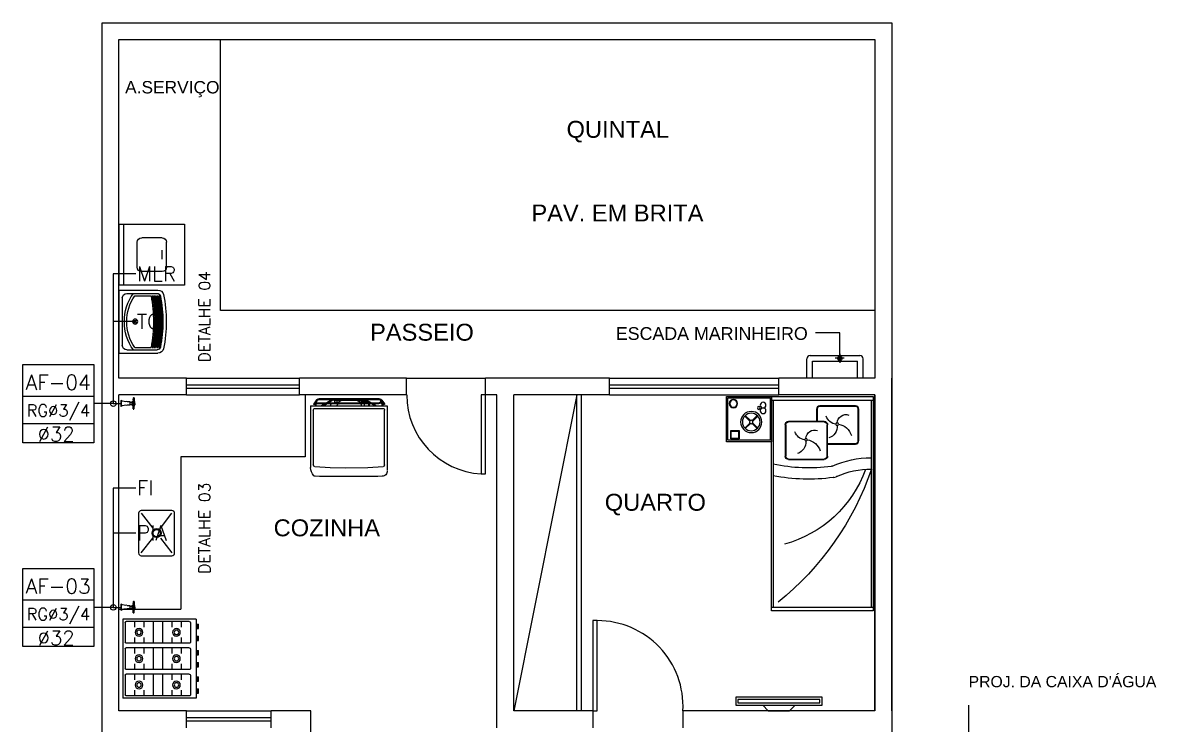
# Model space of a CAD drawing. Header units: millimetres. Extents: x -1292 to 2253, y 326 to 453.
# Drawn here: x 2081.9 to 2091.95, y 358.25 to 364.47 of the extents above; entities that cross this region are included whole.
import ezdxf
from ezdxf.enums import TextEntityAlignment as Align

# ---------------------------------------------------------------- set-up
doc = ezdxf.new("R2010")
doc.units = ezdxf.units.MM
doc.header["$LTSCALE"] = 0.5
for name, color, linetype in [('-HIDRO', 8, 'Continuous'), ('A-PEN-B', 5, 'Continuous'), ('AF', 5, 'Continuous'), ('Diametro', 2, 'Continuous'), ('HIDRO 01', 4, 'Continuous'), ('Prumadas_L', 1, 'Continuous'), ('Prumadas_Q', 3, 'Continuous'), ('Prumadas_T', 2, 'Continuous')]:
    doc.layers.add(name, color=color, linetype=linetype)
doc.layers.add('COTAS', color=53, linetype='Continuous', lineweight=9)
doc.styles.add('CARIMBO_DADOS', font='arial.ttf', dxfattribs={"height": 0.1})
doc.styles.add('ROMANS', font='romans')
doc.dimstyles.new('COTAS_EXTERNAS', dxfattribs={"dimtxt": 0.1, "dimasz": 0.01, "dimexe": 0, "dimexo": 0, "dimgap": 0.07, "dimtad": 1, "dimzin": 5, "dimdsep": 46, "dimtxsty": 'CARIMBO_DADOS', "dimblk1": 'CIRCULOS', "dimblk2": 'CIRCULOS', "dimsah": 1, "dimcen": 0, "dimse1": 1, "dimse2": 1, "dimclrd": 8, "dimclre": 8, "dimclrt": 230, "dimadec": 0, "dimazin": 0, "dimtfac": 100, "dimtix": 1, "dimtmove": 2, "dimatfit": 3, "dimldrblk": 'CIRCULOS', "dimfxl": 1, "dimtolj": 1, "dimtzin": 5, "dimarcsym": 0})

# ---------------------------------------------------------------- blocks, each defined once
blk = doc.blocks.new('CIRCULOS')
at = {"layer": 'COTAS'}
for p, q in [((-4, 0), (4, 0)), ((0, 4), (0, -4))]:
    blk.add_line(p, q, dxfattribs=at)
for radius in [2, 1]:
    blk.add_circle((0, 0), radius, dxfattribs=at)
blk = doc.blocks.new('MesaCanto01')
at = {"layer": '-HIDRO'}
for points in [[(0, -0.4), (0.4, -0.4), (0.4, 0), (0, 0)], [(0.012, -0.388), (0.387, -0.388), (0.387, -0.013), (0.012, -0.013)], [(0.043, -0.095), (0.107, -0.095), (0.107, -0.03), (0.043, -0.03)]]:
    blk.add_lwpolyline(points, close=True, dxfattribs=at)
for points in [[(0.038, -0.1), (0.113, -0.1), (0.113, -0.025), (0.038, -0.025), (0.038, -0.1)], [(0.207, -0.166), (0.163, -0.122)], [(0.163, -0.228), (0.207, -0.184)], [(0.212, -0.162), (0.167, -0.118)], [(0.167, -0.232), (0.212, -0.188)], [(0.229, -0.162), (0.273, -0.118)], [(0.273, -0.232), (0.229, -0.188)], [(0.233, -0.166), (0.278, -0.122)], [(0.278, -0.228), (0.233, -0.184)]]:
    blk.add_lwpolyline(points, dxfattribs=at)
for centre, radius in [((0.22, -0.175), 0.0937), ((0.22, -0.175), 0.0781), ((0.22, -0.175), 0.0156), ((0.062, -0.338), 0.0375), ((0.288, -0.3), 0.0125), ((0.325, -0.275), 0.025), ((0.325, -0.325), 0.025), ((0.062, -0.338), 0.0325)]:
    blk.add_circle(centre, radius, dxfattribs=at)
blk = doc.blocks.new('camaa')
at = {"layer": '-HIDRO'}
for p, q in [((2260.084, 286.523), (2260.084, 285.623)), ((2261.984, 286.523), (2260.084, 286.523)), ((2260.119, 285.623), (2260.119, 286.523)), ((2260.119, 286.508), (2261.949, 286.508)), ((2261.949, 286.523), (2261.949, 285.623)), ((2261.984, 285.623), (2261.984, 286.523)), ((2261.268, 286.174), (2261.274, 286.197)), ((2261.456, 286.12), (2261.735, 286.12)), ((2261.456, 286.115), (2261.735, 286.115)), ((2261.426, 285.774), (2261.426, 286.09)), ((2261.431, 285.774), (2261.431, 286.09)), ((2261.76, 286.09), (2261.76, 285.774)), ((2261.765, 286.09), (2261.765, 285.774)), ((2261.735, 285.749), (2261.456, 285.749)), ((2261.735, 285.744), (2261.456, 285.744)), ((2260.084, 285.623), (2261.984, 285.623)), ((2261.949, 285.638), (2260.119, 285.638))]:
    blk.add_line(p, q, dxfattribs=at)
for points in [[(2261.564, 286.12), (2261.564, 286.367, -0.414214), (2261.594, 286.397), (2261.873, 286.397, -0.414214), (2261.903, 286.367), (2261.903, 286.051, -0.414214), (2261.873, 286.021), (2261.765, 286.021)], [(2261.569, 286.12), (2261.569, 286.367, -0.414214), (2261.594, 286.392), (2261.873, 286.392, -0.414214), (2261.898, 286.367), (2261.898, 286.051, -0.414214), (2261.873, 286.026), (2261.765, 286.026)]]:
    blk.add_lwpolyline(points, format="xyb", dxfattribs=at)
for centre in [(2261.74, 286.205), (2261.602, 285.928)]:
    blk.add_circle(centre, 0.0111, dxfattribs=at)
for centre, radius, start, end in [((2262.184, 284.052), 2.597, 108.9434, 141.1236), ((2260.577, 286.51), 0.765, 336.1133, 359.8546), ((2260.577, 286.51), 0.865, 336.2348, 359.8546), ((2261.695, 285.462), 1.055, 109.7055, 164.8879), ((2261.599, 286.195), 0.142, 8.7114, 73.4297), ((2261.748, 286.282), 0.0769, 272.1442, 20.1463), ((2261.303, 286.189), 0.03, 156.1133, 163.9988), ((2261.721, 286.097), 0.108, 85.7662, 162.2456), ((2262.848, 285.951), 1.596, 172.1145, 191.2963), ((2261.297, 286.166), 0.03, 163.9988, 172.1145), ((2262.848, 285.951), 1.496, 172.2011, 192.0621), ((2261.396, 286.15), 0.03, 156.2348, 172.2011), ((2261.456, 286.09), 0.03, 90, 180), ((2261.456, 286.09), 0.025, 90, 180), ((2261.735, 286.09), 0.03, 0, 90), ((2261.735, 286.09), 0.025, 0, 90), ((2261.844, 286.208), 0.106, 187.7057, 251.573), ((2261.462, 285.918), 0.142, 8.7114, 73.4297), ((2261.611, 286.005), 0.0769, 272.1442, 20.1463), ((2261.583, 285.82), 0.108, 85.7662, 162.2456), ((2261.707, 285.931), 0.106, 187.7057, 251.573), ((2261.456, 285.774), 0.03, 180, 270), ((2261.456, 285.774), 0.025, 180, 270), ((2261.735, 285.774), 0.025, 270, 0), ((2261.735, 285.774), 0.03, 270, 0)]:
    blk.add_arc(centre, radius, start, end, dxfattribs=at)
blk = doc.blocks.new('MaqLavarRoupas')
at = {"layer": '-HIDRO'}
for p, q in [((-0.27, 0), (-0.27, -0.58)), ((0.27, 0), (-0.27, 0)), ((0.27, -0.58), (0.27, 0)), ((0.27, -0.04), (-0.27, -0.04)), ((-0.15, -0.38), (-0.15, -0.2)), ((0.11, -0.16), (-0.11, -0.16)), ((0.15, -0.38), (0.15, -0.2)), ((0.04, -0.38), (-0.04, -0.38)), ((0.11, -0.42), (-0.11, -0.42)), ((-0.27, -0.58), (0.27, -0.58))]:
    blk.add_line(p, q, dxfattribs=at)
for centre, start, end in [((-0.11, -0.2), 90, 180), ((0.11, -0.2), 0, 90), ((-0.11, -0.38), 180, 270), ((0.11, -0.38), 270, 0)]:
    blk.add_arc(centre, 0.04, start, end, dxfattribs=at)
blk = doc.blocks.new('Tanque02')
at = {"layer": '-HIDRO'}
for p, q in [((-0.28, 0), (0.28, 0)), ((-0.28, 0), (-0.28, -0.346)), ((0.28, 0), (0.28, -0.346)), ((-0.25, -0.07), (-0.25, -0.338)), ((-0.21, -0.03), (0.21, -0.03)), ((0.25, -0.07), (0.25, -0.338)), ((-0.228, -0.141), (-0.228, -0.285)), ((0.228, -0.141), (0.228, -0.285)), ((-0.228, -0.296), (-0.228, -0.303)), ((0.228, -0.296), (0.228, -0.303)), ((-0.228, -0.31), (-0.228, -0.317)), ((-0.228, -0.324), (-0.228, -0.331)), ((-0.228, -0.338), (-0.228, -0.346)), ((-0.228, -0.353), (-0.228, -0.36)), ((0.228, -0.31), (0.228, -0.317)), ((0.228, -0.324), (0.228, -0.331)), ((0.228, -0.338), (0.228, -0.346)), ((0.228, -0.353), (0.228, -0.36))]:
    blk.add_line(p, q, dxfattribs=at)
for radius in [0.0225, 0.011]:
    blk.add_circle((0, -0.144), radius, dxfattribs=at)
for centre, radius, start, end in [((-0.21, -0.07), 0.04, 90, 180), ((-0.012, -0.446), 0.397, 88.2163, 126.789), ((-0.005, -0.458), 0.388, 89.2963, 125.1797), ((0.012, -0.446), 0.397, 53.211, 91.7837), ((0.005, -0.458), 0.388, 54.8203, 90.7037), ((0.21, -0.07), 0.04, 0, 90), ((-0.008, 0.826), 1.132, 258.7978, 270.4155), ((-0.008, 0.822), 1.139, 258.8675, 270.4155), ((0.008, 0.826), 1.132, 269.5845, 281.2022), ((0.008, 0.822), 1.139, 269.5845, 281.1325), ((-0.23, -0.346), 0.05, 180, 258.2868), ((-0.22, -0.338), 0.03, 180, 258.7018), ((0, 0.763), 1.183, 258.2868, 270), ((-0.008, 0.822), 1.146, 258.9363, 270.4155), ((-0.008, 0.822), 1.153, 259.0043, 270.4155), ((-0.008, 0.822), 1.16, 259.0715, 270.4155), ((-0.008, 0.822), 1.167, 259.1378, 270.4155), ((-0.008, 0.822), 1.174, 259.2033, 270.4155), ((-0.008, 0.822), 1.181, 259.2681, 270.4155), ((-0.008, 0.822), 1.188, 259.3321, 270.4155), ((-0.008, 0.822), 1.195, 259.3953, 270.4155), ((-0.008, 0.822), 1.202, 259.4577, 270.4155), ((0, 0.763), 1.153, 258.7018, 270), ((0.008, 0.822), 1.202, 269.5845, 280.5423), ((0.008, 0.822), 1.146, 269.5845, 281.0637), ((0.008, 0.822), 1.153, 269.5845, 280.9957), ((0.008, 0.822), 1.16, 269.5845, 280.9285), ((0.008, 0.822), 1.167, 269.5845, 280.8622), ((0.008, 0.822), 1.174, 269.5845, 280.7967), ((0.008, 0.822), 1.181, 269.5845, 280.7319), ((0.008, 0.822), 1.188, 269.5845, 280.6679), ((0.008, 0.822), 1.195, 269.5845, 280.6047), ((0, 0.763), 1.153, 270, 281.2982), ((0, 0.763), 1.183, 270, 281.7132), ((0.22, -0.338), 0.03, 281.2982, 0), ((0.23, -0.346), 0.05, 281.7132, 0)]:
    blk.add_arc(centre, radius, start, end, dxfattribs=at)
blk = doc.blocks.new('BRA31TDp')
for p, q in [((0.057, 0.739), (0.057, 0.741)), ((0.08, 0.716), (0.081, 0.716)), ((0.18, 0.714), (0.181, 0.716)), ((0.18, 0.708), (0.18, 0.714)), ((0.49, 0.728), (0.484, 0.726)), ((0.492, 0.699), (0.491, 0.701)), ((0.492, 0.698), (0.492, 0.699)), ((0.492, 0.697), (0.492, 0.698)), ((0.493, 0.693), (0.492, 0.697)), ((0.492, 0.695), (0.492, 0.695)), ((0.675, 0.763), (0.67, 0.763)), ((0.68, 0.762), (0.675, 0.763)), ((0.684, 0.761), (0.68, 0.762)), ((0.688, 0.759), (0.684, 0.761)), ((0.692, 0.756), (0.688, 0.759)), ((0.696, 0.752), (0.692, 0.756)), ((0.698, 0.749), (0.696, 0.752)), ((0.702, 0.743), (0.698, 0.749)), ((0.701, 0.745), (0.701, 0.745)), ((0.702, 0.743), (0.723, 0.712)), ((0.754, 0.691), (0.754, 0.103)), ((0, 0.103), (0, 0.063)), ((0, 0.063), (0, 0.062)), ((0, 0.063), (0, 0.063)), ((0, 0.063), (0, 0.06)), ((0.027, 0.112), (0.027, 0.112)), ((0.027, 0.111), (0.027, 0.112)), ((0.19, 0.085), (0.041, 0.095)), ((0.414, 0.082), (0.19, 0.085)), ((0.563, 0.085), (0.414, 0.082)), ((0.712, 0.095), (0.563, 0.085)), ((0.754, 0.103), (0.754, 0.086))]:
    blk.add_line(p, q)
for points in [[(0.002, 0.693), (0.002, 0.693), (0.001, 0.693), (0, 0.693), (0, 0.692), (0, 0.691)], [(0, 0.691), (0, 0.103)], [(0.751, 0.693), (0.001, 0.693)], [(0.053, 0.749), (0.027, 0.712)], [(0.027, 0.712), (0.027, 0.712), (0.027, 0.71), (0.027, 0.709), (0.027, 0.708), (0.028, 0.707), (0.028, 0.707), (0.029, 0.706), (0.031, 0.706), (0.032, 0.707), (0.034, 0.708), (0.034, 0.708), (0.034, 0.708), (0.034, 0.708), (0.034, 0.708), (0.034, 0.708)], [(0.048, 0.728), (0.034, 0.708)], [(0.044, 0.699), (0.05, 0.743)], [(0.044, 0.699), (0.044, 0.699), (0.044, 0.698), (0.045, 0.697), (0.046, 0.696), (0.048, 0.696), (0.048, 0.696), (0.05, 0.696), (0.051, 0.697), (0.051, 0.698), (0.051, 0.699)], [(0.051, 0.744), (0.051, 0.744), (0.05, 0.744), (0.05, 0.743), (0.05, 0.743), (0.05, 0.743)], [(0.08, 0.763), (0.08, 0.763), (0.076, 0.763), (0.071, 0.762), (0.067, 0.761), (0.063, 0.758), (0.059, 0.756), (0.056, 0.752), (0.053, 0.749), (0.051, 0.744)], [(0.051, 0.699), (0.057, 0.741)], [(0.058, 0.743), (0.058, 0.743), (0.058, 0.742), (0.057, 0.742), (0.057, 0.741), (0.057, 0.741)], [(0.057, 0.739), (0.057, 0.739), (0.057, 0.735), (0.059, 0.73), (0.061, 0.726), (0.064, 0.723), (0.067, 0.72), (0.071, 0.718), (0.076, 0.717), (0.08, 0.716)], [(0.08, 0.756), (0.08, 0.756), (0.077, 0.755), (0.073, 0.755), (0.07, 0.754), (0.067, 0.752), (0.064, 0.75), (0.062, 0.748), (0.06, 0.745), (0.058, 0.743)], [(0.08, 0.756), (0.08, 0.756), (0.077, 0.755), (0.074, 0.754), (0.071, 0.753), (0.069, 0.751), (0.067, 0.749), (0.066, 0.746), (0.065, 0.743), (0.065, 0.74), (0.065, 0.74), (0.065, 0.736), (0.066, 0.734), (0.067, 0.731), (0.069, 0.728), (0.071, 0.726), (0.074, 0.725), (0.077, 0.724), (0.08, 0.723)], [(0.08, 0.763), (0.67, 0.763)], [(0.67, 0.756), (0.08, 0.756)], [(0.695, 0.723), (0.08, 0.723)], [(0.695, 0.716), (0.081, 0.716)], [(0.141, 0.716), (0.104, 0.693)], [(0.124, 0.693), (0.159, 0.716)], [(0.199, 0.751), (0.154, 0.723)], [(0.17, 0.723), (0.214, 0.752)], [(0.174, 0.716), (0.174, 0.716), (0.173, 0.714), (0.173, 0.712), (0.173, 0.71), (0.173, 0.708)], [(0.173, 0.693), (0.173, 0.708)], [(0.202, 0.737), (0.202, 0.737), (0.198, 0.737), (0.195, 0.736), (0.191, 0.735), (0.188, 0.734), (0.185, 0.732), (0.182, 0.729), (0.179, 0.726), (0.177, 0.723)], [(0.18, 0.693), (0.18, 0.708)], [(0.202, 0.73), (0.202, 0.73), (0.2, 0.73), (0.197, 0.729), (0.195, 0.729), (0.194, 0.728), (0.192, 0.727), (0.19, 0.726), (0.188, 0.725), (0.186, 0.723)], [(0.439, 0.75), (0.439, 0.75), (0.431, 0.75), (0.425, 0.751), (0.418, 0.751), (0.412, 0.751), (0.217, 0.751), (0.211, 0.751), (0.204, 0.75), (0.197, 0.75)], [(0.197, 0.75), (0.197, 0.75), (0.302, 0.749), (0.296, 0.747), (0.29, 0.744), (0.284, 0.742), (0.279, 0.738), (0.274, 0.734), (0.27, 0.729), (0.266, 0.723)], [(0.412, 0.751), (0.199, 0.751)], [(0.202, 0.737), (0.234, 0.737)], [(0.234, 0.73), (0.202, 0.73)], [(0.412, 0.752), (0.214, 0.752)], [(0.234, 0.75), (0.234, 0.75), (0.231, 0.749), (0.229, 0.748), (0.227, 0.745), (0.227, 0.743)], [(0.227, 0.743), (0.227, 0.737)], [(0.227, 0.716), (0.227, 0.693)], [(0.234, 0.75), (0.262, 0.75)], [(0.248, 0.737), (0.234, 0.737), (0.234, 0.73)], [(0.269, 0.728), (0.26, 0.734), (0.26, 0.734), (0.257, 0.735), (0.255, 0.736), (0.252, 0.737), (0.248, 0.737)], [(0.261, 0.716), (0.261, 0.716), (0.26, 0.714), (0.259, 0.712), (0.259, 0.71), (0.258, 0.708), (0.257, 0.707), (0.257, 0.705), (0.257, 0.703), (0.256, 0.701)], [(0.256, 0.701), (0.256, 0.701), (0.256, 0.699), (0.256, 0.698), (0.256, 0.697), (0.256, 0.693)], [(0.279, 0.738), (0.278, 0.74), (0.276, 0.743), (0.275, 0.745), (0.272, 0.746), (0.27, 0.748), (0.267, 0.749), (0.265, 0.75), (0.262, 0.75)], [(0.412, 0.752), (0.536, 0.752)], [(0.412, 0.751), (0.551, 0.751)], [(0.483, 0.723), (0.483, 0.723), (0.478, 0.729), (0.474, 0.734), (0.469, 0.738), (0.464, 0.742), (0.458, 0.744), (0.452, 0.747), (0.445, 0.749), (0.439, 0.75)], [(0.514, 0.75), (0.486, 0.75), (0.486, 0.75), (0.483, 0.75), (0.48, 0.749), (0.478, 0.748), (0.475, 0.746), (0.473, 0.745), (0.471, 0.743), (0.47, 0.74), (0.468, 0.738)], [(0.483, 0.716), (0.479, 0.714), (0.479, 0.714), (0.479, 0.714), (0.479, 0.714), (0.478, 0.714), (0.478, 0.714), (0.478, 0.714), (0.477, 0.714), (0.475, 0.714), (0.474, 0.715), (0.474, 0.716)], [(0.503, 0.728), (0.503, 0.728), (0.501, 0.732), (0.498, 0.734), (0.494, 0.735), (0.491, 0.734), (0.491, 0.734), (0.488, 0.733), (0.485, 0.73), (0.484, 0.727), (0.484, 0.723)], [(0.491, 0.701), (0.491, 0.701), (0.491, 0.701), (0.491, 0.702), (0.491, 0.703), (0.491, 0.703), (0.491, 0.703), (0.49, 0.707), (0.489, 0.71), (0.488, 0.713), (0.487, 0.716)], [(0.49, 0.751), (0.49, 0.752)], [(0.493, 0.728), (0.493, 0.728), (0.492, 0.728), (0.492, 0.728), (0.491, 0.728), (0.49, 0.728)], [(0.493, 0.728), (0.508, 0.728), (0.508, 0.723)], [(0.506, 0.751), (0.506, 0.752)], [(0.52, 0.743), (0.52, 0.743), (0.52, 0.745), (0.519, 0.748), (0.517, 0.749), (0.514, 0.75)], [(0.52, 0.743), (0.52, 0.723)], [(0.58, 0.723), (0.536, 0.752)], [(0.54, 0.716), (0.548, 0.714)], [(0.554, 0.708), (0.554, 0.708), (0.554, 0.709), (0.552, 0.711), (0.55, 0.713), (0.548, 0.714)], [(0.551, 0.751), (0.596, 0.723)], [(0.554, 0.693), (0.554, 0.708)], [(0.626, 0.693), (0.591, 0.716)], [(0.609, 0.716), (0.646, 0.693)], [(0.694, 0.743), (0.694, 0.743), (0.692, 0.745), (0.689, 0.748), (0.687, 0.75), (0.684, 0.752), (0.681, 0.754), (0.678, 0.755), (0.674, 0.755), (0.67, 0.756)], [(0.694, 0.743), (0.717, 0.708)], [(0.694, 0.741), (0.694, 0.741), (0.694, 0.741), (0.694, 0.742), (0.694, 0.742), (0.694, 0.743)], [(0.699, 0.699), (0.694, 0.741)], [(0.707, 0.699), (0.707, 0.699), (0.707, 0.699), (0.706, 0.698), (0.705, 0.697), (0.705, 0.697), (0.705, 0.697), (0.703, 0.696), (0.701, 0.697), (0.7, 0.697), (0.699, 0.699), (0.699, 0.699), (0.699, 0.699), (0.699, 0.699), (0.699, 0.699), (0.699, 0.699)], [(0.707, 0.699), (0.703, 0.728)], [(0.717, 0.708), (0.717, 0.708), (0.718, 0.707), (0.719, 0.706), (0.721, 0.706), (0.723, 0.707), (0.723, 0.707), (0.723, 0.708), (0.724, 0.708), (0.724, 0.71), (0.723, 0.711), (0.723, 0.711), (0.723, 0.712), (0.723, 0.712), (0.723, 0.712), (0.723, 0.712)], [(0.751, 0.693), (0.752, 0.693), (0.752, 0.693), (0.753, 0.693), (0.753, 0.693), (0.754, 0.692), (0.754, 0.692)], [(0.754, 0.691), (0.754, 0.691), (0.754, 0.692), (0.753, 0.693), (0.752, 0.693), (0.751, 0.693)], [(0.027, 0.112), (0.027, 0.651)], [(0.711, 0.668), (0.043, 0.668)], [(0.727, 0.112), (0.727, 0.651)]]:
    blk.add_lwpolyline(points)
for centre, radius, start, end in [((0.043, 0.652), 0.0161, 90, 183.2732), ((0.711, 0.652), 0.0166, 358.3861, 90), ((0.051, 0.051), 0.0511, 177.5341, 270), ((0.043, 0.112), 0.0167, 180, 263.0635), ((0.376, 17.318), 17.321, 268.9245, 271.0979), ((0.708, 0.019), 0.0187, 271.0979, 315.9981), ((0.711, 0.112), 0.0166, 275.1275, 0), ((0.638, 0.086), 0.116, 315.9981, 0)]:
    blk.add_arc(centre, radius, start, end)
blk = doc.blocks.new('Fogão03_6')
at = {"layer": '-HIDRO'}
for p, q in [((-0.35, -0.65), (-0.35, 0)), ((-0.35, 0), (0.35, 0)), ((-0.35, 0), (0.35, 0)), ((-0.35, -0.65), (-0.35, 0)), ((-0.33, -0.59), (-0.33, -0.03)), ((-0.33, -0.59), (-0.33, -0.03)), ((-0.32, -0.02), (-0.147, -0.02)), ((-0.32, -0.02), (-0.147, -0.02)), ((-0.137, -0.59), (-0.137, -0.03)), ((-0.137, -0.59), (-0.137, -0.03)), ((-0.097, -0.59), (-0.097, -0.03)), ((-0.097, -0.59), (-0.097, -0.03)), ((-0.087, -0.02), (0.087, -0.02)), ((-0.087, -0.02), (0.087, -0.02)), ((0.097, -0.59), (0.097, -0.03)), ((0.097, -0.59), (0.097, -0.03)), ((0.137, -0.59), (0.137, -0.03)), ((0.137, -0.59), (0.137, -0.03)), ((0.147, -0.02), (0.32, -0.02)), ((0.147, -0.02), (0.32, -0.02)), ((0.33, -0.59), (0.33, -0.03)), ((0.33, -0.59), (0.33, -0.03)), ((0.35, -0.65), (0.35, 0)), ((0.35, -0.65), (0.35, 0)), ((-0.33, -0.103), (-0.28, -0.103)), ((-0.33, -0.103), (-0.28, -0.103)), ((-0.33, -0.186), (-0.28, -0.186)), ((-0.33, -0.186), (-0.28, -0.186)), ((-0.187, -0.103), (-0.137, -0.103)), ((-0.187, -0.103), (-0.137, -0.103)), ((-0.187, -0.186), (-0.137, -0.186)), ((-0.187, -0.186), (-0.137, -0.186)), ((-0.097, -0.103), (-0.047, -0.103)), ((-0.097, -0.103), (-0.047, -0.103)), ((-0.097, -0.186), (-0.047, -0.186)), ((-0.097, -0.186), (-0.047, -0.186)), ((0.047, -0.103), (0.097, -0.103)), ((0.047, -0.103), (0.097, -0.103)), ((0.047, -0.186), (0.097, -0.186)), ((0.047, -0.186), (0.097, -0.186)), ((0.137, -0.103), (0.187, -0.103)), ((0.137, -0.103), (0.187, -0.103)), ((0.137, -0.186), (0.187, -0.186)), ((0.137, -0.186), (0.187, -0.186)), ((0.28, -0.103), (0.33, -0.103)), ((0.28, -0.103), (0.33, -0.103)), ((0.28, -0.186), (0.33, -0.186)), ((0.28, -0.186), (0.33, -0.186)), ((-0.33, -0.269), (-0.137, -0.269)), ((-0.33, -0.269), (-0.137, -0.269)), ((-0.097, -0.269), (0.097, -0.269)), ((-0.097, -0.269), (0.097, -0.269)), ((0.137, -0.269), (0.33, -0.269)), ((0.137, -0.269), (0.33, -0.269)), ((-0.33, -0.351), (-0.137, -0.351)), ((-0.33, -0.351), (-0.137, -0.351)), ((-0.097, -0.351), (0.097, -0.351)), ((-0.097, -0.351), (0.097, -0.351)), ((0.137, -0.351), (0.33, -0.351)), ((0.137, -0.351), (0.33, -0.351)), ((-0.33, -0.434), (-0.28, -0.434)), ((-0.33, -0.434), (-0.28, -0.434)), ((-0.187, -0.434), (-0.137, -0.434)), ((-0.187, -0.434), (-0.137, -0.434)), ((-0.097, -0.434), (-0.047, -0.434)), ((-0.097, -0.434), (-0.047, -0.434)), ((0.047, -0.434), (0.097, -0.434)), ((0.047, -0.434), (0.097, -0.434)), ((0.137, -0.434), (0.187, -0.434)), ((0.137, -0.434), (0.187, -0.434)), ((0.28, -0.434), (0.33, -0.434)), ((0.28, -0.434), (0.33, -0.434)), ((-0.33, -0.517), (-0.28, -0.517)), ((-0.33, -0.517), (-0.28, -0.517)), ((-0.32, -0.6), (-0.147, -0.6)), ((-0.32, -0.6), (-0.147, -0.6)), ((-0.187, -0.517), (-0.137, -0.517)), ((-0.187, -0.517), (-0.137, -0.517)), ((-0.097, -0.517), (-0.047, -0.517)), ((-0.097, -0.517), (-0.047, -0.517)), ((-0.087, -0.6), (0.087, -0.6)), ((-0.087, -0.6), (0.087, -0.6)), ((0.047, -0.517), (0.097, -0.517)), ((0.047, -0.517), (0.097, -0.517)), ((0.137, -0.517), (0.187, -0.517)), ((0.137, -0.517), (0.187, -0.517)), ((0.147, -0.6), (0.32, -0.6)), ((0.147, -0.6), (0.32, -0.6)), ((0.28, -0.517), (0.33, -0.517)), ((0.28, -0.517), (0.33, -0.517)), ((-0.35, -0.65), (0.35, -0.65)), ((-0.35, -0.65), (0.35, -0.65)), ((-0.307, -0.65), (-0.307, -0.67)), ((-0.307, -0.65), (-0.307, -0.67)), ((-0.267, -0.66), (-0.307, -0.66)), ((-0.267, -0.66), (-0.307, -0.66)), ((-0.267, -0.67), (-0.307, -0.67)), ((-0.267, -0.67), (-0.307, -0.67)), ((-0.267, -0.65), (-0.267, -0.67)), ((-0.267, -0.65), (-0.267, -0.67)), ((-0.2, -0.65), (-0.2, -0.67)), ((-0.2, -0.65), (-0.2, -0.67)), ((-0.16, -0.66), (-0.2, -0.66)), ((-0.16, -0.66), (-0.2, -0.66)), ((-0.16, -0.67), (-0.2, -0.67)), ((-0.16, -0.67), (-0.2, -0.67)), ((-0.16, -0.65), (-0.16, -0.67)), ((-0.16, -0.65), (-0.16, -0.67)), ((-0.073, -0.65), (-0.073, -0.67)), ((-0.073, -0.65), (-0.073, -0.67)), ((-0.034, -0.66), (-0.073, -0.66)), ((-0.034, -0.66), (-0.073, -0.66)), ((-0.034, -0.67), (-0.073, -0.67)), ((-0.034, -0.67), (-0.073, -0.67)), ((-0.034, -0.65), (-0.034, -0.67)), ((-0.034, -0.65), (-0.034, -0.67)), ((0.034, -0.65), (0.034, -0.67)), ((0.034, -0.65), (0.034, -0.67)), ((0.073, -0.66), (0.034, -0.66)), ((0.073, -0.66), (0.034, -0.66)), ((0.073, -0.67), (0.034, -0.67)), ((0.073, -0.67), (0.034, -0.67)), ((0.073, -0.65), (0.073, -0.67)), ((0.073, -0.65), (0.073, -0.67)), ((0.16, -0.65), (0.16, -0.67)), ((0.16, -0.65), (0.16, -0.67)), ((0.2, -0.66), (0.16, -0.66)), ((0.2, -0.66), (0.16, -0.66)), ((0.2, -0.67), (0.16, -0.67)), ((0.2, -0.67), (0.16, -0.67)), ((0.2, -0.65), (0.2, -0.67)), ((0.2, -0.65), (0.2, -0.67)), ((0.267, -0.65), (0.267, -0.67)), ((0.267, -0.65), (0.267, -0.67)), ((0.307, -0.66), (0.267, -0.66)), ((0.307, -0.66), (0.267, -0.66)), ((0.307, -0.67), (0.267, -0.67)), ((0.307, -0.67), (0.267, -0.67)), ((0.307, -0.65), (0.307, -0.67)), ((0.307, -0.65), (0.307, -0.67))]:
    blk.add_line(p, q, dxfattribs=at)
for centre, radius in [((-0.233, -0.144), 0.0341), ((-0.233, -0.144), 0.0341), ((-0.233, -0.144), 0.02), ((-0.233, -0.144), 0.02), ((0, -0.144), 0.0341), ((0, -0.144), 0.0341), ((0, -0.144), 0.02), ((0, -0.144), 0.02), ((0.233, -0.144), 0.0341), ((0.233, -0.144), 0.0341), ((0.233, -0.144), 0.02), ((0.233, -0.144), 0.02), ((-0.233, -0.476), 0.0341), ((-0.233, -0.476), 0.0341), ((-0.233, -0.476), 0.02), ((-0.233, -0.476), 0.02), ((0, -0.476), 0.0341), ((0, -0.476), 0.0341), ((0, -0.476), 0.02), ((0, -0.476), 0.02), ((0.233, -0.476), 0.0341), ((0.233, -0.476), 0.0341), ((0.233, -0.476), 0.02), ((0.233, -0.476), 0.02)]:
    blk.add_circle(centre, radius, dxfattribs=at)
for centre, start, end in [((-0.32, -0.03), 89.9995, 179.9996), ((-0.32, -0.03), 89.9995, 179.9996), ((-0.147, -0.03), 359.9996, 89.9995), ((-0.147, -0.03), 359.9996, 89.9995), ((-0.087, -0.03), 89.9995, 179.9996), ((-0.087, -0.03), 89.9995, 179.9996), ((0.087, -0.03), 359.9996, 89.9995), ((0.087, -0.03), 359.9996, 89.9995), ((0.147, -0.03), 89.9995, 179.9996), ((0.147, -0.03), 89.9995, 179.9996), ((0.32, -0.03), 359.9996, 89.9995), ((0.32, -0.03), 359.9996, 89.9995), ((-0.32, -0.59), 179.9996, 269.9995), ((-0.32, -0.59), 179.9996, 269.9995), ((-0.147, -0.59), 269.9995, 359.9996), ((-0.147, -0.59), 269.9995, 359.9996), ((-0.087, -0.59), 179.9996, 269.9995), ((-0.087, -0.59), 179.9996, 269.9995), ((0.087, -0.59), 269.9995, 359.9996), ((0.087, -0.59), 269.9995, 359.9996), ((0.147, -0.59), 179.9996, 269.9995), ((0.147, -0.59), 179.9996, 269.9995), ((0.32, -0.59), 269.9995, 359.9996), ((0.32, -0.59), 269.9995, 359.9996)]:
    blk.add_arc(centre, 0.01, start, end, dxfattribs=at)
blk = doc.blocks.new('pp')
at = {"layer": '-HIDRO'}
for p, q in [((3701.234, 249.449), (3701.336, 249.317)), ((3701.404, 249.317), (3701.506, 249.449)), ((3701.234, 249.097), (3701.336, 249.228)), ((3701.404, 249.228), (3701.506, 249.097))]:
    blk.add_line(p, q, dxfattribs=at)
at = {"layer": '-HIDRO', "flags": 128}
blk.add_lwpolyline([(3701.21, 249.449), (3701.21, 249.097, 0.414214), (3701.234, 249.073), (3701.506, 249.073, 0.414214), (3701.53, 249.097), (3701.53, 249.449, 0.414214), (3701.506, 249.473), (3701.234, 249.473, 0.414214)], format="xyb", close=True, dxfattribs=at)
at = {"layer": '-HIDRO'}
for radius in [0.04, 0.032]:
    blk.add_circle((3701.37, 249.273), radius, dxfattribs=at)

msp = doc.modelspace()

# ---------------------------------------------------------------- linework, layer by layer
at = {"layer": '-HIDRO', "ltscale": 0.05}
for p, q in [((2082.605, 339.471), (2082.605, 364.471)), ((2082.605, 364.471), (2089.605, 364.471)), ((2089.605, 364.471), (2089.605, 339.471)), ((2082.755, 361.321), (2082.755, 364.321)), ((2082.755, 364.321), (2089.455, 364.321)), ((2083.655, 361.921), (2083.655, 364.321)), ((2089.455, 364.321), (2089.455, 361.321)), ((2089.455, 361.921), (2083.655, 361.921)), ((2088.853, 361.321), (2088.853, 361.491)), ((2088.883, 361.521), (2089.323, 361.521)), ((2088.903, 361.471), (2089.303, 361.471)), ((2088.903, 361.321), (2088.903, 361.471)), ((2089.303, 361.321), (2089.303, 361.471)), ((2089.353, 361.321), (2089.353, 361.491)), ((2082.605, 358.221), (2082.605, 361.321)), ((2083.355, 361.321), (2082.755, 361.321)), ((2082.755, 361.321), (2082.755, 361.321)), ((2083.355, 361.171), (2083.355, 361.321)), ((2083.355, 361.321), (2084.355, 361.321)), ((2085.305, 361.321), (2084.355, 361.321)), ((2084.355, 361.171), (2084.355, 361.321)), ((2085.305, 361.171), (2085.305, 361.321)), ((2085.305, 361.321), (2086.005, 361.321)), ((2087.105, 361.321), (2086.005, 361.321)), ((2086.005, 361.171), (2086.005, 361.321)), ((2087.105, 361.171), (2087.105, 361.321)), ((2087.105, 361.321), (2088.605, 361.321)), ((2089.455, 361.321), (2088.605, 361.321)), ((2088.605, 361.171), (2088.605, 361.321)), ((2089.605, 358.371), (2089.605, 361.321)), ((2082.755, 358.371), (2082.755, 361.171)), ((2083.355, 361.171), (2082.755, 361.171)), ((2082.755, 358.371), (2082.755, 361.171)), ((2083.355, 361.261), (2084.355, 361.261)), ((2083.355, 361.231), (2084.355, 361.231)), ((2083.355, 361.171), (2084.355, 361.171)), ((2085.305, 361.171), (2084.355, 361.171)), ((2084.405, 361.171), (2084.405, 360.621)), ((2086.105, 361.171), (2086.005, 361.171)), ((2086.105, 358.221), (2086.105, 361.171)), ((2086.255, 358.371), (2086.255, 361.171)), ((2087.105, 361.171), (2086.255, 361.171)), ((2086.815, 361.171), (2086.255, 358.371)), ((2086.815, 358.371), (2086.815, 361.171)), ((2086.855, 358.371), (2086.855, 361.171)), ((2087.105, 361.261), (2088.605, 361.261)), ((2087.105, 361.231), (2088.605, 361.231)), ((2087.105, 361.171), (2088.605, 361.171)), ((2089.455, 361.171), (2088.605, 361.171)), ((2089.455, 358.371), (2089.455, 361.171)), ((2089.455, 361.171), (2089.455, 358.371)), ((2084.405, 360.621), (2083.305, 360.621)), ((2083.305, 360.621), (2083.305, 359.271)), ((2082.755, 359.271), (2083.305, 359.271)), ((2083.355, 358.371), (2082.755, 358.371)), ((2083.355, 358.221), (2083.355, 358.371)), ((2083.355, 358.371), (2084.105, 358.371)), ((2084.455, 358.371), (2084.105, 358.371)), ((2084.105, 358.221), (2084.105, 358.371)), ((2084.455, 357.721), (2084.455, 358.371)), ((2086.955, 358.371), (2086.255, 358.371)), ((2086.955, 358.371), (2086.955, 358.221)), ((2089.455, 358.371), (2087.755, 358.371)), ((2087.755, 358.371), (2087.755, 358.221)), ((2090.287, 358.421), (2090.287, 357.63)), ((2083.355, 358.311), (2084.105, 358.311)), ((2083.355, 358.281), (2084.105, 358.281))]:
    msp.add_line(p, q, dxfattribs=at)
at = {"layer": '-HIDRO'}
for p, q in [((2088.462, 358.421), (2088.511, 358.371)), ((2088.511, 358.371), (2088.7, 358.371)), ((2088.749, 358.421), (2088.7, 358.371))]:
    msp.add_line(p, q, dxfattribs=at)
at = {"layer": '-HIDRO', "ltscale": 0.05}
for points in [[(2086.005, 361.171), (2085.965, 361.171), (2085.965, 360.471), (2086.005, 360.471)], [(2086.955, 358.371), (2086.995, 358.371), (2086.995, 359.171), (2086.955, 359.171)]]:
    msp.add_lwpolyline(points, close=True, dxfattribs=at)
at = {"layer": '-HIDRO'}
for points in [[(2088.989, 358.421), (2088.989, 358.492), (2088.222, 358.492), (2088.222, 358.421)], [(2088.969, 358.441), (2088.969, 358.472), (2088.242, 358.472), (2088.242, 358.441)]]:
    msp.add_lwpolyline(points, close=True, dxfattribs=at)
at = {"layer": '-HIDRO', "ltscale": 0.05}
for centre, radius, start, end in [((2088.883, 361.491), 0.03, 90, 180), ((2089.323, 361.491), 0.03, 0, 90), ((2086.007, 361.171), 0.701, 180, 266.6306), ((2086.995, 358.41), 0.761, 357.096, 89.9664)]:
    msp.add_arc(centre, radius, start, end, dxfattribs=at)
at = {"layer": 'A-PEN-B'}
for p, q in [((2082.705, 361.094), (2082.777, 361.094)), ((2082.705, 359.288), (2082.777, 359.288))]:
    msp.add_line(p, q, dxfattribs=at)
for centre in [(2082.705, 361.094), (2082.705, 359.288)]:
    msp.add_circle(centre, 0.025, dxfattribs=at)
at = {"layer": 'AF'}
for p, q in [((2082.705, 362.244), (2082.705, 361.094)), ((2082.905, 362.244), (2082.705, 362.244)), ((2082.905, 361.821), (2082.705, 361.821)), ((2082.705, 360.346), (2082.705, 359.288)), ((2082.905, 360.346), (2082.705, 360.346)), ((2082.905, 359.946), (2082.705, 359.946))]:
    msp.add_line(p, q, dxfattribs=at)
at = {"layer": 'HIDRO 01', "color": 4}
for p, q in [((2082.773, 361.122), (2082.776, 361.122)), ((2082.773, 361.122), (2082.773, 361.096)), ((2082.773, 361.096), (2082.773, 361.07)), ((2082.776, 361.07), (2082.773, 361.07)), ((2082.776, 361.122), (2082.776, 361.096)), ((2082.776, 361.096), (2082.776, 361.07)), ((2082.827, 361.113), (2082.853, 361.113)), ((2082.853, 361.08), (2082.827, 361.08)), ((2082.853, 361.113), (2082.853, 361.096)), ((2082.853, 361.107), (2082.869, 361.107)), ((2082.853, 361.096), (2082.853, 361.08)), ((2082.853, 361.086), (2082.869, 361.086)), ((2082.869, 361.111), (2082.869, 361.107)), ((2082.869, 361.107), (2082.869, 361.096)), ((2082.869, 361.096), (2082.869, 361.086)), ((2082.869, 361.086), (2082.869, 361.082)), ((2082.88, 361.145), (2082.88, 361.118)), ((2082.88, 361.129), (2082.88, 361.124)), ((2082.88, 361.124), (2082.88, 361.119)), ((2082.88, 361.101), (2082.88, 361.118)), ((2082.88, 361.101), (2082.88, 361.096)), ((2082.88, 361.096), (2082.88, 361.091)), ((2082.88, 361.091), (2082.88, 361.074)), ((2082.88, 361.048), (2082.88, 361.075)), ((2082.881, 361.146), (2082.885, 361.146)), ((2082.888, 361.146), (2082.885, 361.146)), ((2082.89, 361.145), (2082.89, 361.117)), ((2082.89, 361.124), (2082.89, 361.129)), ((2082.89, 361.119), (2082.89, 361.124)), ((2082.89, 361.101), (2082.89, 361.117)), ((2082.89, 361.096), (2082.89, 361.101)), ((2082.89, 361.091), (2082.89, 361.096)), ((2082.89, 361.091), (2082.89, 361.076)), ((2082.89, 361.048), (2082.89, 361.076)), ((2082.893, 361.112), (2082.893, 361.112)), ((2082.893, 361.112), (2082.893, 361.107)), ((2082.893, 361.107), (2082.893, 361.096)), ((2082.893, 361.096), (2082.893, 361.086)), ((2082.893, 361.086), (2082.893, 361.081)), ((2082.881, 361.046), (2082.885, 361.046)), ((2082.885, 361.046), (2082.888, 361.046)), ((2082.773, 359.316), (2082.776, 359.316)), ((2082.773, 359.316), (2082.773, 359.29)), ((2082.773, 359.29), (2082.773, 359.264)), ((2082.776, 359.264), (2082.773, 359.264)), ((2082.776, 359.316), (2082.776, 359.29)), ((2082.776, 359.29), (2082.776, 359.264)), ((2082.827, 359.306), (2082.853, 359.306)), ((2082.853, 359.274), (2082.827, 359.274)), ((2082.853, 359.306), (2082.853, 359.29)), ((2082.853, 359.3), (2082.869, 359.3)), ((2082.853, 359.29), (2082.853, 359.274)), ((2082.853, 359.279), (2082.869, 359.279)), ((2082.869, 359.304), (2082.869, 359.3)), ((2082.869, 359.3), (2082.869, 359.29)), ((2082.869, 359.29), (2082.869, 359.28)), ((2082.869, 359.28), (2082.869, 359.275)), ((2082.88, 359.339), (2082.88, 359.312)), ((2082.88, 359.323), (2082.88, 359.318)), ((2082.88, 359.318), (2082.88, 359.313)), ((2082.88, 359.295), (2082.88, 359.312)), ((2082.88, 359.295), (2082.88, 359.29)), ((2082.88, 359.29), (2082.88, 359.285)), ((2082.88, 359.285), (2082.88, 359.268)), ((2082.88, 359.241), (2082.88, 359.268)), ((2082.881, 359.34), (2082.885, 359.34)), ((2082.888, 359.34), (2082.885, 359.34)), ((2082.89, 359.339), (2082.89, 359.31)), ((2082.89, 359.318), (2082.89, 359.323)), ((2082.89, 359.313), (2082.89, 359.318)), ((2082.89, 359.295), (2082.89, 359.311)), ((2082.89, 359.29), (2082.89, 359.295)), ((2082.89, 359.285), (2082.89, 359.29)), ((2082.89, 359.285), (2082.89, 359.269)), ((2082.89, 359.241), (2082.89, 359.27)), ((2082.893, 359.305), (2082.893, 359.305)), ((2082.893, 359.305), (2082.893, 359.301)), ((2082.893, 359.301), (2082.893, 359.29)), ((2082.893, 359.29), (2082.893, 359.279)), ((2082.893, 359.279), (2082.893, 359.275)), ((2082.881, 359.24), (2082.885, 359.24)), ((2082.885, 359.24), (2082.888, 359.24))]:
    msp.add_line(p, q, dxfattribs=at)
for points in [[(2082.869, 361.111), (2082.871, 361.111), (2082.872, 361.112), (2082.874, 361.112)], [(2082.869, 361.082), (2082.871, 361.082), (2082.872, 361.081), (2082.874, 361.081)], [(2082.869, 359.304), (2082.871, 359.305), (2082.872, 359.305), (2082.874, 359.306)], [(2082.869, 359.275), (2082.871, 359.275), (2082.872, 359.275), (2082.874, 359.274)]]:
    msp.add_lwpolyline(points, dxfattribs=at)
at = {"layer": 'HIDRO 01', "color": 4, "extrusion": (0, 0, -1)}
for centre, radius, start, end in [((-2082.813, 361.178), 0.0671, 258.5496, 303.642), ((-2082.813, 361.015), 0.0671, 56.3582, 101.4507), ((-2082.873, 361.119), 0.00681, 179.9998, 257.6433), ((-2082.873, 361.074), 0.00681, 102.3599, 180), ((-2082.881, 361.145), 0.00124, 0, 90), ((-2082.885, 361.129), 0.00495, 0.0183, 89.9819), ((-2082.885, 361.119), 0.00495, 270.0182, 359.9818), ((-2082.885, 361.101), 0.00495, 0.0183, 89.9819), ((-2082.885, 361.091), 0.00495, 270.0182, 359.9818), ((-2082.885, 361.073), 0.00495, 0.0183, 89.9819), ((-2082.885, 361.129), 0.00495, 90.0183, 179.9819), ((-2082.885, 361.119), 0.00495, 180.026, 269.974), ((-2082.885, 361.101), 0.00495, 90.0183, 179.9819), ((-2082.885, 361.091), 0.00495, 180.026, 269.974), ((-2082.885, 361.073), 0.00495, 90.0183, 179.9819), ((-2082.897, 361.117), 0.00681, 303.6059, 0), ((-2082.897, 361.076), 0.00681, 1.2368, 56.379), ((-2082.894, 361.083), 0.00099, 280.0948, 360), ((-2082.894, 361.083), 0.000989, 200.1219, 280.1124), ((-2082.858, 361.096), 0.0394, 179.9957, 200.1363), ((-2082.885, 361.063), 0.00495, 270.0182, 359.9818), ((-2082.885, 361.063), 0.00495, 180.026, 269.974), ((-2082.888, 361.048), 0.00124, 180, 270), ((-2082.813, 359.372), 0.0671, 258.5496, 303.642), ((-2082.813, 359.208), 0.0671, 56.3582, 101.4507), ((-2082.873, 359.312), 0.00681, 179.9998, 257.6433), ((-2082.873, 359.268), 0.00681, 102.3599, 180), ((-2082.881, 359.339), 0.00124, 0, 90), ((-2082.885, 359.323), 0.00495, 0.0183, 89.9819), ((-2082.885, 359.313), 0.00495, 270.0182, 359.9818), ((-2082.885, 359.295), 0.00495, 0.0183, 89.9819), ((-2082.885, 359.285), 0.00495, 270.0182, 359.9818), ((-2082.885, 359.266), 0.00495, 0.0183, 89.9819), ((-2082.885, 359.323), 0.00495, 90.0183, 179.9819), ((-2082.885, 359.313), 0.00495, 180.026, 269.974), ((-2082.885, 359.295), 0.00495, 90.0183, 179.9819), ((-2082.885, 359.285), 0.00495, 180.026, 269.974), ((-2082.885, 359.266), 0.00495, 90.0183, 179.9819), ((-2082.897, 359.311), 0.00681, 303.6059, 0), ((-2082.897, 359.269), 0.00681, 1.2368, 56.379), ((-2082.894, 359.277), 0.00099, 280.0948, 360), ((-2082.894, 359.277), 0.000989, 200.1219, 280.1124), ((-2082.858, 359.29), 0.0394, 179.9957, 200.1363), ((-2082.885, 359.256), 0.00495, 270.0182, 359.9818), ((-2082.885, 359.256), 0.00495, 180.026, 269.974), ((-2082.888, 359.241), 0.00124, 180, 270)]:
    msp.add_arc(centre, radius, start, end, dxfattribs=at)
at = {"layer": 'HIDRO 01', "color": 4}
for centre, radius, start, end in [((2082.888, 361.145), 0.00124, 359.9983, 90), ((2082.893, 361.112), 0.000124, 26.7174, 56.3559), ((2082.894, 361.11), 0.00099, 100.0721, 180.0034), ((2082.893, 361.081), 0.000125, 303.8845, 359.9151), ((2082.894, 361.11), 0.00099, 20.1271, 100.0763), ((2082.858, 361.096), 0.0394, 359.994, 20.1389), ((2082.881, 361.048), 0.00124, 179.9989, 270), ((2082.888, 359.339), 0.00124, 359.9983, 90), ((2082.893, 359.305), 0.000124, 26.7174, 56.3559), ((2082.894, 359.303), 0.00099, 100.0721, 180.0034), ((2082.893, 359.275), 0.000125, 303.8845, 359.9151), ((2082.894, 359.303), 0.00099, 20.1271, 100.0763), ((2082.858, 359.29), 0.0394, 359.994, 20.1389), ((2082.881, 359.241), 0.00124, 179.9989, 270)]:
    msp.add_arc(centre, radius, start, end, dxfattribs=at)
at = {"layer": 'Prumadas_L'}
for p, q in [((2081.902, 361.161), (2082.533, 361.161)), ((2082.705, 361.094), (2082.533, 361.094)), ((2081.902, 360.919), (2082.533, 360.919)), ((2081.902, 359.355), (2082.533, 359.355)), ((2082.705, 359.288), (2082.533, 359.288)), ((2081.902, 359.113), (2082.533, 359.113))]:
    msp.add_line(p, q, dxfattribs=at)
at = {"layer": 'Prumadas_Q'}
for p, q in [((2081.902, 361.44), (2082.533, 361.44)), ((2081.902, 360.748), (2081.902, 361.44)), ((2082.533, 361.44), (2082.533, 360.748)), ((2082.533, 360.748), (2081.902, 360.748)), ((2081.902, 359.634), (2082.533, 359.634)), ((2081.902, 358.941), (2081.902, 359.634)), ((2082.533, 359.634), (2082.533, 358.941)), ((2082.533, 358.941), (2081.902, 358.941))]:
    msp.add_line(p, q, dxfattribs=at)

# ---------------------------------------------------------------- block references
at = {"layer": '-HIDRO', "xscale": -1}
for name, p, rotation in [('MaqLavarRoupas', (2082.757, 362.414), 90), ('MesaCanto01', (2088.14, 360.756), 180), ('camaa', (1802.917, -1900.828), 270)]:
    msp.add_blockref(name, p, dxfattribs=dict(at, rotation=rotation))
at = {"layer": '-HIDRO', "ltscale": 0.05, "xscale": -1, "rotation": 90}
msp.add_blockref('Tanque02', (2082.755, 361.821), dxfattribs=at)
at = {"layer": '-HIDRO', "xscale": 0.01, "yscale": 0.01, "zscale": 0.01, "rotation": 270}
msp.add_blockref('CIRCULOS', (2089.145, 361.496), dxfattribs=at)
at = {"layer": '-HIDRO', "linetype": 'Continuous', "xscale": -0.8999999999996362, "yscale": 0.8999999999996362, "zscale": 0.9}
msp.add_blockref('BRA31TDp', (2085.133, 360.45), dxfattribs=at)
at = {"layer": '-HIDRO'}
msp.add_blockref('pp', (-1618.281, 110.673), dxfattribs=at)
at = {"layer": '-HIDRO', "linetype": 'Continuous', "xscale": -1, "rotation": 90}
msp.add_blockref('Fogão03_6', (2082.789, 358.833), dxfattribs=at)

# ---------------------------------------------------------------- texts
at = {"layer": '-HIDRO', "attachment_point": 5, "style": 'CARIMBO_DADOS'}
for s, insert, char_height in [('A.SERVIÇO', (2083.228, 363.882), 0.11), ('QUINTAL', (2087.177, 363.505), 0.15), ('PAV. EM BRITA', (2087.174, 362.784), 0.15), ('PASSEIO', (2085.441, 361.726), 0.15), ('QUARTO', (2087.51, 360.199), 0.15), ('COZINHA', (2084.598, 359.992), 0.15), ("PROJ. DA CAIXA D'ÁGUA", (2091.119, 358.629), 0.1)]:
    msp.add_mtext(s, dxfattribs=dict(at, insert=insert, char_height=char_height))
at = {"layer": '-HIDRO', "insert": (2088.861, 361.772), "char_height": 0.113, "width": 1.7403, "attachment_point": 3, "style": 'CARIMBO_DADOS'}
msp.add_mtext('\\A1;ESCADA MARINHEIRO', dxfattribs=at)
at = {"layer": 'Diametro', "style": 'ROMANS'}
for s, p in [('DETALHE 04', (2083.564, 361.865)), ('DETALHE 03', (2083.564, 359.99))]:
    msp.add_text(s, height=0.1, rotation=90, dxfattribs=at).set_placement(p, align=Align.CENTER)
at = {"layer": 'Prumadas_T', "style": 'ROMANS'}
for s, p in [('MLR', (2082.914, 362.18)), ('TQ', (2082.914, 361.757)), ('FI', (2082.914, 360.282)), ('PIA', (2082.914, 359.882))]:
    msp.add_text(s, height=0.131, rotation=0, dxfattribs=at).set_placement(p)
for s, height, p in [('AF-04', 0.1323, (2082.217, 361.216)), ('RG%%C3/4', 0.1058, (2082.218, 360.98)), ('%%C32', 0.1281, (2082.198, 360.759)), ('AF-03', 0.1323, (2082.217, 359.41)), ('RG%%C3/4', 0.1058, (2082.218, 359.174)), ('%%C32', 0.1281, (2082.198, 358.953))]:
    msp.add_text(s, height=height, rotation=0, dxfattribs=at).set_placement(p, align=Align.CENTER)

# ---------------------------------------------------------------- leaders
at = {"layer": '-HIDRO', "annotation_type": 0, "has_hookline": 1, "hookline_direction": 1, "text_width": 1.682}
msp.add_leader([(2089.145, 361.496), (2089.145, 361.722), (2088.931, 361.722)], dimstyle='COTAS_EXTERNAS', override={"dimgap": 0.07, "dimtad": 0, "dimfxl": 0, "dimfxlon": 1, "dimarcsym": 1}, dxfattribs=at)

doc.saveas('drawing.dxf')
